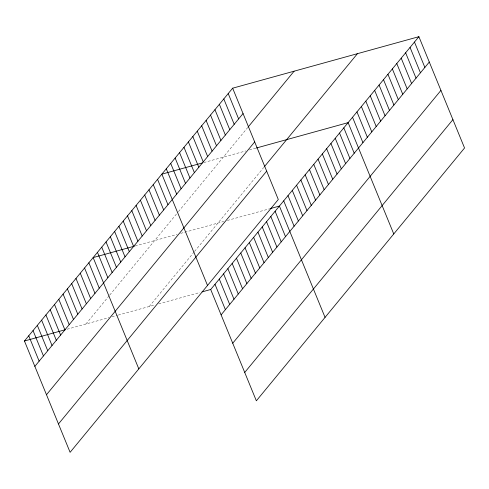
<?xml version="1.0" encoding="UTF-8"?>
<svg xmlns="http://www.w3.org/2000/svg" width="489" height="489" viewBox="0 0 489 489"><rect width="100%" height="100%" fill="white"/><g stroke="black" fill="none" stroke-linecap="round" stroke-linejoin="round"><path stroke-width="0.37" stroke-dasharray="2.44 1.83" d="M85.911 324.011L109.291 295.619M109.768 295.044L177.996 212.189M178.473 211.615L247.654 127.605M149.237 306.499L194.084 252.037M194.561 251.456L263.748 167.446M203.803 162.55L245.839 150.924M249.359 149.952L256.395 148.002M135.092 245.979L177.134 234.353M180.649 233.381L223.73 221.468M227.342 220.466L269.28 208.87M67.109 329.213L109.133 317.587M111.944 316.811L117.574 315.252M118.277 315.057L155.019 304.898M158.638 303.895L199.854 292.495"/><path stroke-width="0.73" d="M232.648 88.191L278.302 199.5L70.104 452.319L24.45 341.01L232.648 88.191L418.896 36.681L464.55 147.99L256.352 400.809L210.698 289.5L418.896 36.681M34.853 366.371L243.051 113.552M248.1 127.067L294.109 71.192M46.486 394.733L254.683 141.914M264.225 166.865L357.435 53.68M58.466 423.957L266.67 171.138M221.101 314.861L429.299 62.042M232.733 343.223L440.931 90.404M244.72 372.447L452.918 119.628M202.354 162.953L161.859 174.151L207.513 285.46M256.395 148.002L348.113 122.635L393.761 233.95M134.371 246.181L93.154 257.581L138.809 368.889M270.007 208.669L279.402 206.071L325.057 317.379M24.45 341.01L65.667 329.61M202.024 291.896L210.698 289.5M414.476 42.054L424.874 67.415M410.051 47.427L420.448 72.788M405.625 52.794L416.029 78.154M401.2 58.167L411.604 83.527M396.775 63.539L407.178 88.9M392.355 68.912L402.753 94.273M387.93 74.285L398.327 99.646M383.504 79.658L393.908 105.019M379.079 85.031L389.482 110.392M374.653 90.404L385.057 115.765M370.234 95.777L380.631 121.138M365.809 101.15L376.206 126.51M361.383 106.523L371.787 131.883M356.958 111.895L367.361 137.256M352.532 117.268L362.936 142.623M343.816 127.855L354.219 153.21M339.525 133.069L349.922 158.43M335.228 138.283L345.631 163.644M330.937 143.497L341.334 168.858M326.64 148.711L337.043 174.072M322.349 153.925L332.746 179.286M318.052 159.139L328.455 184.5M313.761 164.353L324.158 189.714M309.464 169.567L319.867 194.928M305.167 174.781L315.57 200.142M300.876 179.995L311.279 205.356M296.578 185.209L306.982 210.57M292.288 190.423L302.691 215.783M287.99 195.637L298.394 220.997M283.699 200.851L294.103 226.211M228.222 93.564L238.626 118.925M275.111 211.285L285.515 236.645M223.803 98.937L234.2 124.298M270.814 216.499L281.218 241.859M219.378 104.31L229.775 129.671M266.523 221.713L276.921 247.073M214.952 109.683L225.356 135.043M262.226 226.927L272.63 252.287M210.527 115.056L220.93 140.416M257.935 232.141L268.333 257.501M206.101 120.422L216.505 145.783M253.638 237.354L264.042 262.715M201.682 125.795L212.079 151.156M249.347 242.568L259.745 267.929M197.256 131.168L207.654 156.529M245.05 247.782L255.454 273.143M240.759 252.996L251.157 278.357M192.831 136.541L203.235 161.902M236.462 258.21L246.866 283.571M188.406 141.914L198.809 167.275M232.171 263.424L242.568 288.785M183.98 147.287L194.384 172.648M227.874 268.638L238.277 293.999M179.561 152.66L189.958 178.02M223.583 273.852L233.98 299.213M175.135 158.033L185.533 183.393M219.286 279.072L229.689 304.427M170.71 163.405L181.113 188.766M214.995 284.286L225.392 309.647M166.284 168.778L176.688 194.139M157.568 179.365L167.965 204.726M153.271 184.579L163.674 209.94M148.98 189.793L159.377 215.154M144.683 195.007L155.086 220.368M140.392 200.221L150.789 225.582M136.095 205.435L146.498 230.796M131.804 210.649L142.201 236.01M127.507 215.863L137.91 241.224M123.216 221.077L133.613 246.438M118.919 226.291L129.322 251.652M114.628 231.505L125.025 256.866M110.331 236.725L120.734 262.08M106.04 241.939L116.437 267.3M101.743 247.153L112.146 272.514M97.452 252.367L107.849 277.728M88.864 262.795L99.261 288.155M84.566 268.009L94.97 293.369M80.275 273.223L90.673 298.583M75.978 278.437L86.382 303.797M71.687 283.651L82.085 309.011M67.39 288.865L77.794 314.225M63.099 294.078L73.497 319.439M58.802 299.292L69.206 324.653M54.511 304.506L64.909 329.867M50.214 309.72L60.618 335.081M45.923 314.94L56.321 340.295M41.626 320.154L52.03 345.515M37.335 325.368L47.733 350.729M33.038 330.582L43.442 355.943M28.747 335.796L39.144 361.157"/></g></svg>
